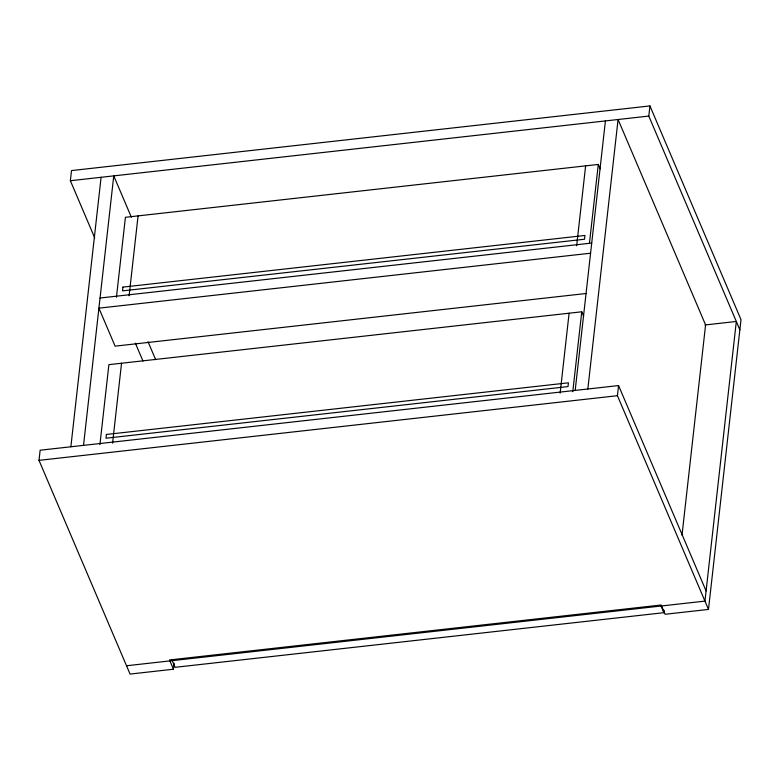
<?xml version="1.0" encoding="UTF-8"?>
<svg xmlns="http://www.w3.org/2000/svg" width="780" height="780" viewBox="0 0 780 780"><rect width="100%" height="100%" fill="white"/><g stroke="black" fill="none" stroke-linecap="round" stroke-linejoin="round"><path stroke-width="1.17" d="M174.125 663.166L173.453 669.221L130.065 674.076L39 460.356L40.141 450.216L618.569 385.564L706.095 590.967M94.682 237.783L70.366 180.726L71.507 170.576L649.935 105.924L741 319.644L708.493 609.424L665.116 614.269L661.167 605.007L169.504 659.958L173.453 669.221M70.863 446.784L101.098 177.284M83.518 445.37L113.753 175.87L131.352 217.181M99.918 444.571L108.888 364.65L581.753 311.795L583.654 316.27M116.444 297.219L125.414 217.298L598.279 164.444L600.191 168.919M112.573 443.157L121.543 363.236M129.1 295.805L138.07 215.884M560.137 393.139L569.098 313.209M576.664 245.788L585.624 165.857M572.783 391.726L581.753 311.795M589.456 243.155L598.279 164.444M575.182 390.409L605.417 120.919M587.837 388.996L618.072 119.506L705.588 324.909L682.003 535.187M708.493 609.424L617.428 395.704L618.569 385.564M739.859 329.784L648.794 116.074L649.935 105.924M171.99 660.046L175.091 667.319L663.858 612.69L664.131 610.282M70.366 180.726L648.794 116.074M100.045 298.019L591.718 243.058M590.577 253.207L98.914 308.159L115.099 346.154L586.18 293.494M704.993 324.977L736.32 321.467L704.954 601.107L126.526 665.759M39 460.356L617.428 395.704M660.767 605.417L663.858 612.69M148.024 341.747L155.649 359.639M135.369 343.161L142.993 361.052M106.412 434.46L105.992 438.223L568.006 386.587L568.435 382.814L106.412 434.46M122.938 287.108L122.518 290.872L584.532 239.236L584.961 235.463L122.938 287.108"/></g></svg>
